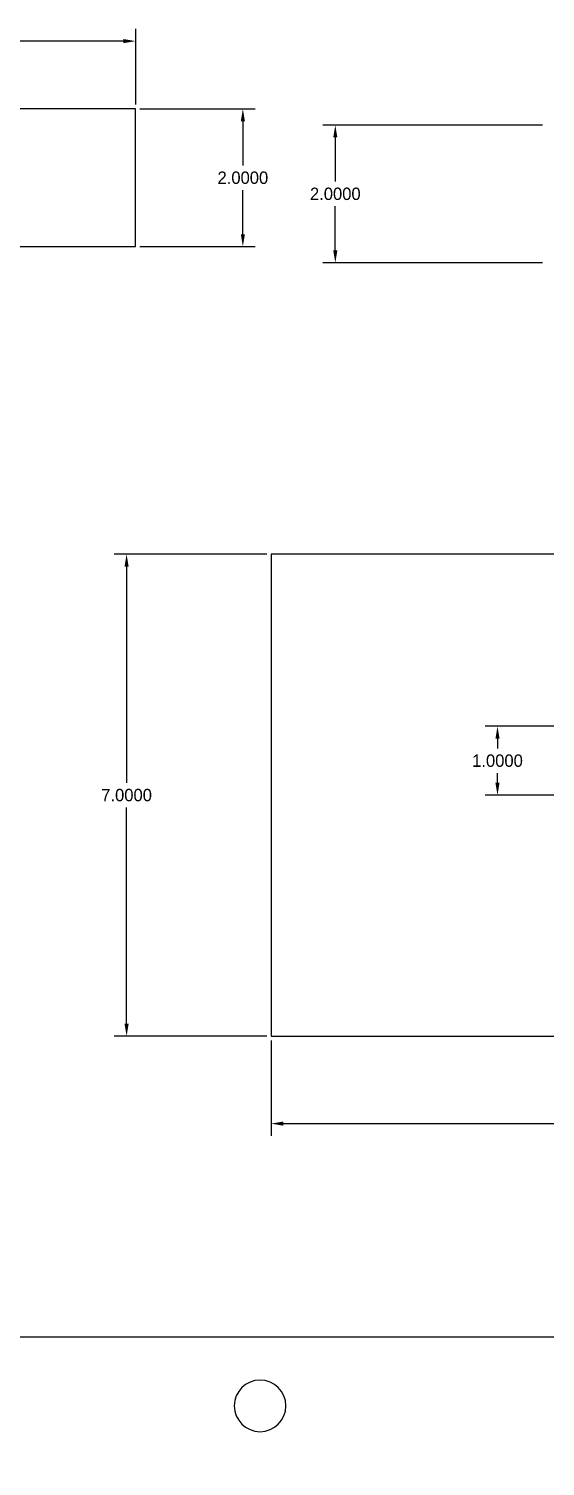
# Model space of a CAD drawing. Extents: x -4 to 200, y -54 to 66.
# Drawn here: x 95.27 to 102.78, y 40.66 to 61.54 of the extents above; entities that cross this region are included whole.
import ezdxf

# ---------------------------------------------------------------- set-up
doc = ezdxf.new("R2010")
doc.units = 0
doc.header["$MEASUREMENT"] = 0
doc.layers.get('Defpoints').update_dxf_attribs({"linetype": 'CONTINUOUS'})
doc.layers.add('Dimentions', color=7, linetype='CONTINUOUS')
doc.layers.add('LAYER_1', color=3, linetype='CONTINUOUS')
doc.dimstyles.get("Standard").update_dxf_attribs({"dimtxt": 0.18, "dimasz": 0.18, "dimexe": 0.18, "dimexo": 0.0625, "dimgap": 0.09, "dimtad": 0, "dimtih": 1, "dimtoh": 1, "dimdec": 4, "dimzin": 0, "dimdsep": 46, "dimtxsty": 'STANDARD', "dimcen": 0.09, "dimadec": 0, "dimazin": 0, "dimtfac": 1, "dimtdec": 4, "dimtofl": 0, "dimtmove": 0, "dimatfit": 3, "dimfxl": 1, "dimtolj": 1, "dimtzin": 0, "dimarcsym": 0})

# ---------------------------------------------------------------- blocks, each defined once
blk = doc.blocks.new('*D134')
at = {"layer": 'Defpoints', "color": 0}
for p in [(103.7, 51.404), (102.083, 50.404), (103.7, 50.404)]:
    blk.add_point(p, dxfattribs=at)
at = {"layer": 'Dimentions', "color": 0, "lineweight": -2}
for p, q in [((103.638, 51.404), (101.903, 51.404)), ((102.083, 51.224), (102.083, 51.084)), ((102.083, 50.584), (102.083, 50.724)), ((103.638, 50.404), (101.903, 50.404))]:
    blk.add_line(p, q, dxfattribs=at)
at = {"layer": 'Dimentions', "color": 0}
for points in [[(102.113, 51.224), (102.053, 51.224), (102.083, 51.404)], [(102.053, 50.584), (102.113, 50.584), (102.083, 50.404)]]:
    blk.add_solid(points, dxfattribs=at)
at = {"layer": 'Dimentions', "color": 0, "insert": (102.083, 50.904), "char_height": 0.18, "attachment_point": 5}
blk.add_mtext('\\A1;1.0000', dxfattribs=at)
blk = doc.blocks.new('*D192')
at = {"layer": 'Defpoints', "color": 0}
for p in [(98.794, 53.904), (96.695, 46.904), (98.794, 46.904)]:
    blk.add_point(p, dxfattribs=at)
at = {"layer": 'Dimentions', "color": 0, "lineweight": -2}
for p, q in [((98.732, 53.904), (96.515, 53.904)), ((96.695, 53.724), (96.695, 50.584)), ((96.695, 47.084), (96.695, 50.224)), ((98.732, 46.904), (96.515, 46.904))]:
    blk.add_line(p, q, dxfattribs=at)
at = {"layer": 'Dimentions', "color": 0}
for points in [[(96.725, 53.724), (96.665, 53.724), (96.695, 53.904)], [(96.665, 47.084), (96.725, 47.084), (96.695, 46.904)]]:
    blk.add_solid(points, dxfattribs=at)
at = {"layer": 'Dimentions', "color": 0, "insert": (96.695, 50.404), "char_height": 0.18, "attachment_point": 5}
blk.add_mtext('\\A1;7.0000', dxfattribs=at)
blk = doc.blocks.new('*D193')
at = {"layer": 'Defpoints', "color": 0}
for p in [(98.794, 46.904), (122.607, 46.904), (122.607, 45.633)]:
    blk.add_point(p, dxfattribs=at)
at = {"layer": 'Dimentions', "color": 0, "lineweight": -2}
for p, q in [((98.794, 46.841), (98.794, 45.453)), ((122.607, 46.841), (122.607, 45.453)), ((98.974, 45.633), (110.1, 45.633)), ((122.427, 45.633), (111.3, 45.633))]:
    blk.add_line(p, q, dxfattribs=at)
at = {"layer": 'Dimentions', "color": 0}
for points in [[(98.974, 45.663), (98.974, 45.603), (98.794, 45.633)], [(122.427, 45.603), (122.427, 45.663), (122.607, 45.633)]]:
    blk.add_solid(points, dxfattribs=at)
at = {"layer": 'Dimentions', "color": 0, "insert": (110.7, 45.633), "char_height": 0.18, "attachment_point": 5}
blk.add_mtext('\\A1;23.8125', dxfattribs=at)
blk = doc.blocks.new('*D269')
at = {"layer": 'Defpoints', "color": 0}
for p in [(102.8, 60.138), (99.727, 58.138), (102.8, 58.138)]:
    blk.add_point(p, dxfattribs=at)
at = {"layer": 'Dimentions', "color": 0, "lineweight": -2}
for p, q in [((102.738, 60.138), (99.547, 60.138)), ((99.727, 59.958), (99.727, 59.318)), ((99.727, 58.318), (99.727, 58.958)), ((102.738, 58.138), (99.547, 58.138))]:
    blk.add_line(p, q, dxfattribs=at)
at = {"layer": 'Dimentions', "color": 0}
for points in [[(99.757, 59.958), (99.697, 59.958), (99.727, 60.138)], [(99.697, 58.318), (99.757, 58.318), (99.727, 58.138)]]:
    blk.add_solid(points, dxfattribs=at)
at = {"layer": 'Dimentions', "color": 0, "insert": (99.727, 59.138), "char_height": 0.18, "attachment_point": 5}
blk.add_mtext('\\A1;2.0000', dxfattribs=at)
blk = doc.blocks.new('*D271')
at = {"layer": 'Defpoints', "color": 0}
for p in [(96.827, 60.372), (96.827, 58.372), (98.384, 58.372)]:
    blk.add_point(p, dxfattribs=at)
at = {"layer": 'Dimentions', "color": 0, "lineweight": -2}
for p, q in [((96.889, 60.372), (98.564, 60.372)), ((98.384, 60.192), (98.384, 59.552)), ((98.384, 58.552), (98.384, 59.192)), ((96.889, 58.372), (98.564, 58.372))]:
    blk.add_line(p, q, dxfattribs=at)
at = {"layer": 'Dimentions', "color": 0}
for points in [[(98.414, 60.192), (98.354, 60.192), (98.384, 60.372)], [(98.354, 58.552), (98.414, 58.552), (98.384, 58.372)]]:
    blk.add_solid(points, dxfattribs=at)
at = {"layer": 'Dimentions', "color": 0, "insert": (98.384, 59.372), "char_height": 0.18, "attachment_point": 5}
blk.add_mtext('\\A1;2.0000', dxfattribs=at)
blk = doc.blocks.new('*D272')
at = {"layer": 'Defpoints', "color": 0}
for p in [(96.827, 61.357), (74.077, 60.372), (96.827, 60.372)]:
    blk.add_point(p, dxfattribs=at)
at = {"layer": 'Dimentions', "color": 0, "lineweight": -2}
for p, q in [((74.077, 60.435), (74.077, 61.537)), ((96.827, 60.435), (96.827, 61.537)), ((74.257, 61.357), (84.852, 61.357)), ((96.647, 61.357), (86.052, 61.357))]:
    blk.add_line(p, q, dxfattribs=at)
at = {"layer": 'Dimentions', "color": 0}
for points in [[(74.257, 61.387), (74.257, 61.327), (74.077, 61.357)], [(96.647, 61.327), (96.647, 61.387), (96.827, 61.357)]]:
    blk.add_solid(points, dxfattribs=at)
at = {"layer": 'Dimentions', "color": 0, "insert": (85.452, 61.357), "char_height": 0.18, "attachment_point": 5}
blk.add_mtext('\\A1;22.7500', dxfattribs=at)

msp = doc.modelspace()

# ---------------------------------------------------------------- linework, layer by layer
at = {"layer": 'LAYER_1'}
for p, q in [((122.60664, 53.90379), (98.79414, 53.90379)), ((98.79414, 53.90379), (98.79414, 46.90379)), ((98.79414, 46.90379), (122.60664, 46.90379))]:
    msp.add_line(p, q, dxfattribs=at)
for points in [[(74.07673, 58.37219), (96.82673, 58.37219), (96.82673, 60.37219), (74.07673, 60.37219)], [(86.75907, 2.5328), (110.50907, 2.5328), (110.50907, 42.5328), (86.75907, 42.5328)]]:
    msp.add_lwpolyline(points, close=True, dxfattribs=at)
msp.add_lwpolyline([(98.63407, 41.9078, 0.41421356), (98.25907, 41.5328, 0.41421356), (98.63407, 41.1578, 0.41421356), (99.00907, 41.5328, 0.41421356)], format="xyb", close=True, dxfattribs=at)

# ---------------------------------------------------------------- dimensions: what is measured, and where the dimension line sits
at = {"layer": 'Dimentions'}
for base, p1, p2, picture, middle in [((96.82673, 61.35686), (74.07673, 60.37219), (96.82673, 60.37219), '*D272', (85.45173, 61.35686)), ((122.60664, 45.63329), (98.79414, 46.90379), (122.60664, 46.90379), '*D193', (110.70039, 45.63329))]:
    dim = msp.add_linear_dim(base=base, p1=p1, p2=p2, dimstyle='STANDARD', override={"dimtmove": 2}, dxfattribs=at)
    dim.commit()
    dim.dimension.update_dxf_attribs({"geometry": picture, "text_midpoint": middle})
for base, p1, p2, picture, middle in [((98.38408, 58.37219), (96.82673, 60.37219), (96.82673, 58.37219), '*D271', (98.38408, 59.37219)), ((99.7269, 58.13755), (102.80004, 60.13755), (102.80004, 58.13755), '*D269', (99.7269, 59.13755)), ((96.69466, 46.90379), (98.79414, 53.90379), (98.79414, 46.90379), '*D192', (96.69466, 50.40379)), ((102.08331, 50.40379), (103.70039, 51.40379), (103.70039, 50.40379), '*D134', (102.08331, 50.90379))]:
    dim = msp.add_linear_dim(base=base, p1=p1, p2=p2, angle=90, dimstyle='STANDARD', override={"dimtmove": 2}, dxfattribs=at)
    dim.commit()
    dim.dimension.update_dxf_attribs({"geometry": picture, "text_midpoint": middle})

doc.saveas('drawing.dxf')
